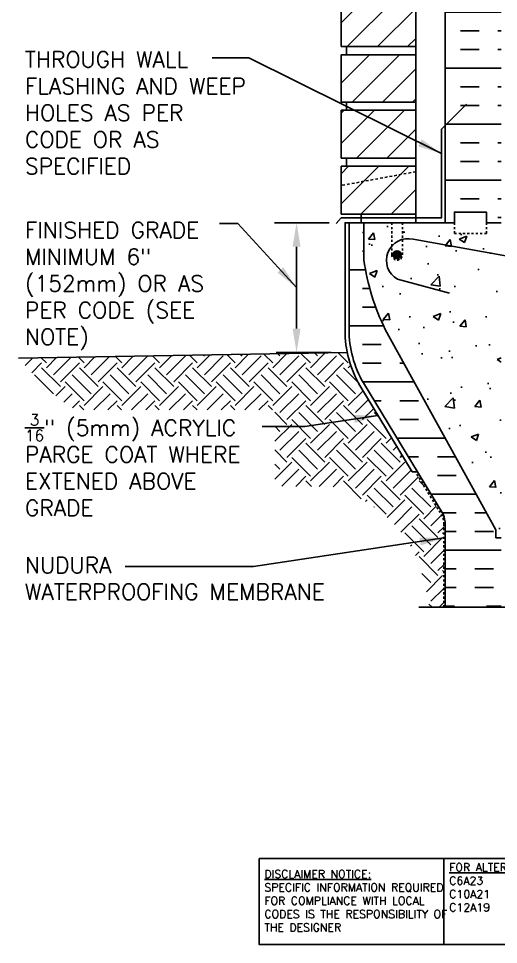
# Model space of a CAD drawing. Header units: inches. Extents: x 26.1 to 78.8, y -14.5 to 56.3.
# Drawn here: x 26.07 to 48.55, y -14.54 to 28.82 of the extents above; entities that cross this region are included whole.
import ezdxf

# ---------------------------------------------------------------- set-up
doc = ezdxf.new("R2010")
doc.units = ezdxf.units.IN
doc.header["$LTSCALE"] = 0.5
doc.header["$MEASUREMENT"] = 0
for name, pattern in [('DASHED2', [0.375, 0.25, -0.125]), ('DASHEDX2', [1.5, 1, -0.5]), ('HIDDEN2', [0.1875, 0.125, -0.0625])]:
    doc.linetypes.add(name, pattern=pattern)
for name, color, linetype in [('HATCH', 12, 'Continuous'), ('Hidden2', 12, 'HIDDEN2'), ('line25', 2, 'Continuous'), ('LINE3', 3, 'Continuous'), ('LINE50', 5, 'Continuous'), ('LINE9', 9, 'Continuous'), ('TEXT', 4, 'Continuous')]:
    doc.layers.add(name, color=color, linetype=linetype)
doc.styles.add('DIM', font='romans.shx', dxfattribs={"width": 0.7})
doc.styles.add('ROMANS', font='romans.shx', dxfattribs={"height": 1.125})
doc.styles.get("Standard").update_dxf_attribs({"font": 'romans.shx', "height": 1.125})
doc.dimstyles.new('ext_12', dxfattribs={"dimscale": 12, "dimtxt": 0.09375, "dimasz": 0.09375, "dimexe": 0.09375, "dimexo": 0.0625, "dimgap": 0.0625, "dimtad": 1, "dimdec": 1, "dimzin": 3, "dimdsep": 46, "dimlunit": 4, "dimtxsty": 'DIM', "dimcen": 0.09, "dimdle": 0.09375, "dimclrt": 4, "dimadec": 0, "dimazin": 0, "dimtfac": 1, "dimtdec": 1, "dimtmove": 2, "dimatfit": 3, "dimfxl": 1, "dimfrac": 2, "dimtolj": 1, "dimtzin": 0, "dimarcsym": 0})

# ---------------------------------------------------------------- blocks, each defined once
blk = doc.blocks.new('A$C3BE81C1F')
at = {"layer": 'LINE3'}
for p, q in [((6.106, 0.764), (-3.267, 2.437)), ((-4.004, 0.572), (-1.571, -0.08)), ((7.335, -7.021), (7.335, -0.712))]:
    blk.add_line(p, q, dxfattribs=at)
for centre, radius, start, end in [((-3.509, 1.454), 1.012, 76.184, 240.6907), ((5.835, -0.712), 1.5, 360, 79.5785)]:
    blk.add_arc(centre, radius, start, end, dxfattribs=at)

msp = doc.modelspace()

# ---------------------------------------------------------------- hatches: boundary and pattern name
at = {"layer": 'HATCH'}
h = msp.add_hatch(dxfattribs=at)
h.set_pattern_fill('ANSI31', color=256, scale=8, style=0)
h.set_pattern_definition([(45, (34.8746, -11.6206), (-0.707107, 0.707107), [])])
h.paths.add_polyline_path([(44.676, 21.904), (41.176, 21.904), (41.176, 19.654), (44.676, 19.654)])
h.paths.add_polyline_path([(44.676, 24.529), (41.176, 24.529), (41.176, 22.279), (44.676, 22.279)])
h.paths.add_polyline_path([(44.676, 27.124), (41.176, 27.124), (41.176, 24.904), (44.676, 24.904)])
h.paths.add_polyline_path([(44.676, 29.749), (41.176, 29.749), (41.176, 27.499), (44.676, 27.499)])
h.paths.add_polyline_path([(44.676, 32.349), (43.051, 32.349), (43.051, 32.374), (41.176, 32.374), (41.176, 30.124), (44.676, 30.124)])
h.paths.add_polyline_path([(44.676, 34.999), (41.176, 34.999), (41.176, 32.749), (44.676, 32.749)])
h.paths.add_polyline_path([(44.676, 37.624), (41.176, 37.624), (41.176, 35.374), (44.676, 35.374)])
h.paths.add_polyline_path([(44.676, 40.249), (41.176, 40.249), (41.176, 37.999), (44.676, 37.999)])
h.paths.add_polyline_path([(44.676, 42.849), (43.051, 42.849), (43.051, 42.874), (41.176, 42.874), (41.176, 40.624), (44.676, 40.624)])
h.paths.add_polyline_path([(44.676, 45.47), (41.176, 45.47), (41.176, 43.249), (44.676, 43.249)])
h.paths.add_polyline_path([(44.676, 48.095), (41.176, 48.095), (41.176, 45.845), (44.676, 45.845)])
h.paths.add_polyline_path([(44.676, 50.72), (41.176, 50.72), (41.176, 48.47), (44.676, 48.47)])
h.paths.add_polyline_path([(44.676, 53.32), (43.051, 53.32), (43.051, 53.345), (41.176, 53.345), (41.176, 51.095), (44.676, 51.095)])
h.paths.add_polyline_path([(44.676, 55.254), (41.176, 55.254), (41.176, 53.72), (44.676, 53.72)])
h = msp.add_hatch(dxfattribs=at)
h.set_pattern_fill('INSUL', color=256, scale=7, style=0)
h.set_pattern_definition([(0, (-2877.4856, -377.7554), (0, 2.625), []), (0, (-2877.4856, -376.8804), (0, 2.625), [0.875, -0.875]), (0, (-2877.4856, -376.0054), (0, 2.625), [0.875, -0.875])])
h.paths.add_polyline_path([(46.051, 19.254), (46.488, 19.254), (46.488, 19.754), (47.988, 19.754), (47.988, 19.254), (48.676, 19.254), (48.676, 37.254), (47.988, 37.254), (47.988, 37.754), (46.488, 37.754), (46.488, 37.254), (46.051, 37.254)])
h = msp.add_hatch(dxfattribs=at)
h.set_pattern_fill('INSUL', color=256, scale=7, style=0)
h.set_pattern_definition([(0, (-2953.8148, -421.328), (0, 2.625), []), (0, (-2953.8148, -420.453), (0, 2.625), [0.875, -0.875]), (0, (-2953.8148, -419.578), (0, 2.625), [0.875, -0.875])])
h.paths.add_polyline_path([(43.251, 14.254, -0.079579), (42.251, 17.504), (42.251, 19.254), (41.551, 19.254), (41.551, 14.254, 0.131652), (42.221, 11.754), (45.959, 5.604, -0.10438), (46.051, 5.129), (46.051, 1.254), (46.488, 1.254), (46.488, 1.754), (47.988, 1.754), (47.988, 1.254), (48.676, 1.254), (48.676, 4.504), (48.426, 4.504), (48.426, 4.879)])
h = msp.add_hatch(dxfattribs=at)
h.set_pattern_fill('AR-CONC', color=256, scale=0.5, style=0)
h.paths.add_polyline_path([(48.426, 4.879), (48.426, 4.504), (48.676, 4.504), (48.676, 17.755), (44.764, 18.454, 0.119457), (44.051, 18.407), (44.051, 17.754, -1), (43.551, 17.754), (43.551, 19.254), (42.251, 19.254), (42.251, 17.504, 0.079579), (43.251, 14.254)])
h.paths.add_polyline_path([(48.676, 19.254), (47.988, 19.254), (47.988, 18.754), (46.488, 18.754), (46.488, 19.254), (46.051, 19.254), (44.051, 19.254), (44.051, 18.407, -0.119457), (44.764, 18.454), (48.676, 17.755)], flags=17)
h = msp.add_hatch(dxfattribs=at)
h.set_pattern_fill('EARTH', color=256, scale=5, angle=45, style=0)
h.set_pattern_definition([(45, (-40.9067, 50.6942), (1e-16, 1.767767), [1.25, -1.25]), (45, (-41.2382, 51.0257), (1e-16, 1.767767), [1.25, -1.25]), (45, (-41.5696, 51.3572), (1e-16, 1.767767), [1.25, -1.25]), (135, (-41.5696, 51.5781), (-1.767767, 2e-16), [1.25, -1.25]), (135, (-41.2382, 51.9096), (-1.767767, 2e-16), [1.25, -1.25]), (135, (-40.9067, 52.241), (-1.767767, 2e-16), [1.25, -1.25])])
edge = h.paths.add_edge_path()
edge.add_line((38.073, 10.491), (38.073, 6.92))
edge.add_line((38.073, 6.92), (41.063, 6.889))
edge.add_line((41.063, 6.889), (41.149, 6.849))
edge.add_line((41.149, 6.849), (41.235, 6.809))
edge.add_line((41.235, 6.809), (41.321, 6.768))
edge.add_line((41.321, 6.768), (41.406, 6.726))
edge.add_line((41.406, 6.726), (41.49, 6.684))
edge.add_line((41.49, 6.684), (41.574, 6.641))
edge.add_line((41.574, 6.641), (41.657, 6.598))
edge.add_line((41.657, 6.598), (41.739, 6.554))
edge.add_line((41.739, 6.554), (41.821, 6.51))
edge.add_line((41.821, 6.51), (41.902, 6.465))
edge.add_line((41.902, 6.465), (41.982, 6.419))
edge.add_line((41.982, 6.419), (42.062, 6.373))
edge.add_line((42.062, 6.373), (42.14, 6.326))
edge.add_line((42.14, 6.326), (42.219, 6.279))
edge.add_line((42.219, 6.279), (42.296, 6.231))
edge.add_line((42.296, 6.231), (42.373, 6.182))
edge.add_line((42.373, 6.182), (42.448, 6.133))
edge.add_line((42.448, 6.133), (42.523, 6.083))
edge.add_line((42.523, 6.083), (42.598, 6.032))
edge.add_line((42.598, 6.032), (42.671, 5.981))
edge.add_line((42.671, 5.981), (42.744, 5.929))
edge.add_line((42.744, 5.929), (42.816, 5.876))
edge.add_line((42.816, 5.876), (42.887, 5.823))
edge.add_line((42.887, 5.823), (42.957, 5.769))
edge.add_line((42.957, 5.769), (43.026, 5.714))
edge.add_line((43.026, 5.714), (43.094, 5.659))
edge.add_line((43.094, 5.659), (43.162, 5.603))
edge.add_line((43.162, 5.603), (43.228, 5.546))
edge.add_line((43.228, 5.546), (43.294, 5.488))
edge.add_line((43.294, 5.488), (43.359, 5.43))
edge.add_line((43.359, 5.43), (43.422, 5.371))
edge.add_line((43.422, 5.371), (43.485, 5.311))
edge.add_line((43.485, 5.311), (43.547, 5.251))
edge.add_line((43.547, 5.251), (43.608, 5.19))
edge.add_line((43.608, 5.19), (43.668, 5.128))
edge.add_line((43.668, 5.128), (43.727, 5.065))
edge.add_line((43.727, 5.065), (43.784, 5.001))
edge.add_line((43.784, 5.001), (43.841, 4.937))
edge.add_line((43.841, 4.937), (43.897, 4.872))
edge.add_line((43.897, 4.872), (43.952, 4.806))
edge.add_line((43.952, 4.806), (44.005, 4.739))
edge.add_line((44.005, 4.739), (44.058, 4.672))
edge.add_line((44.058, 4.672), (44.109, 4.603))
edge.add_line((44.109, 4.603), (44.16, 4.534))
edge.add_line((44.16, 4.534), (44.209, 4.464))
edge.add_line((44.209, 4.464), (44.257, 4.394))
edge.add_line((44.257, 4.394), (44.304, 4.322))
edge.add_line((44.304, 4.322), (44.35, 4.25))
edge.add_line((44.35, 4.25), (44.395, 4.176))
edge.add_line((44.395, 4.176), (44.438, 4.102))
edge.add_line((44.438, 4.102), (44.48, 4.027))
edge.add_line((44.48, 4.027), (44.521, 3.951))
edge.add_line((44.521, 3.951), (44.561, 3.874))
edge.add_line((44.561, 3.874), (44.6, 3.796))
edge.add_line((44.6, 3.796), (44.637, 3.718))
edge.add_line((44.637, 3.718), (44.674, 3.638))
edge.add_line((44.674, 3.638), (44.708, 3.558))
edge.add_line((44.708, 3.558), (44.742, 3.477))
edge.add_line((44.742, 3.477), (44.775, 3.394))
edge.add_line((44.775, 3.394), (44.806, 3.311))
edge.add_line((44.806, 3.311), (44.836, 3.228))
edge.add_line((44.836, 3.228), (44.865, 3.143))
edge.add_line((44.865, 3.143), (44.893, 3.058))
edge.add_line((44.893, 3.058), (44.921, 2.972))
edge.add_line((44.921, 2.972), (44.947, 2.885))
edge.add_line((44.947, 2.885), (44.972, 2.798))
edge.add_line((44.972, 2.798), (44.997, 2.71))
edge.add_line((44.997, 2.71), (45.021, 2.622))
edge.add_line((45.021, 2.622), (45.044, 2.533))
edge.add_line((45.044, 2.533), (45.066, 2.444))
edge.add_line((45.066, 2.444), (45.088, 2.354))
edge.add_line((45.088, 2.354), (45.109, 2.264))
edge.add_line((45.109, 2.264), (45.13, 2.173))
edge.add_line((45.13, 2.173), (45.15, 2.082))
edge.add_line((45.15, 2.082), (45.17, 1.991))
edge.add_line((45.17, 1.991), (45.19, 1.9))
edge.add_line((45.19, 1.9), (45.209, 1.808))
edge.add_line((45.209, 1.808), (45.227, 1.716))
edge.add_line((45.227, 1.716), (45.246, 1.624))
edge.add_line((45.246, 1.624), (45.264, 1.531))
edge.add_line((45.264, 1.531), (45.283, 1.439))
edge.add_line((45.283, 1.439), (45.301, 1.347))
edge.add_line((45.301, 1.347), (45.319, 1.254))
edge.add_line((45.319, 1.254), (45.991, 1.254))
edge.add_line((45.991, 1.254), (45.991, 5.137))
edge.add_arc((45.039, 5.154), 0.952, 358.9548, 381.9741)
edge.add_line((45.922, 5.51), (44.654, 7.596))
edge.add_line((44.654, 7.596), (44.511, 7.596))
edge.add_line((44.511, 7.596), (42.06, 11.629))
edge.add_arc((46.551, 14.224), 5.188, 191.6439, 210.0236, ccw=False)
edge.add_line((41.47, 13.177), (26.07, 12.908))
edge.add_line((26.07, 12.908), (26.132, 12.839))
edge.add_line((26.132, 12.839), (26.195, 12.77))
edge.add_line((26.195, 12.77), (26.257, 12.701))
edge.add_line((26.257, 12.701), (26.32, 12.632))
edge.add_line((26.32, 12.632), (26.382, 12.563))
edge.add_line((26.382, 12.563), (26.445, 12.494))
edge.add_line((26.445, 12.494), (26.508, 12.425))
edge.add_line((26.508, 12.425), (26.571, 12.357))
edge.add_line((26.571, 12.357), (26.634, 12.289))
edge.add_line((26.634, 12.289), (26.697, 12.221))
edge.add_line((26.697, 12.221), (26.76, 12.154))
edge.add_line((26.76, 12.154), (26.824, 12.087))
edge.add_line((26.824, 12.087), (26.887, 12.021))
edge.add_line((26.887, 12.021), (26.951, 11.954))
edge.add_line((26.951, 11.954), (27.016, 11.889))
edge.add_line((27.016, 11.889), (27.08, 11.824))
edge.add_line((27.08, 11.824), (27.145, 11.759))
edge.add_line((27.145, 11.759), (27.21, 11.695))
edge.add_line((27.21, 11.695), (27.276, 11.632))
edge.add_line((27.276, 11.632), (27.342, 11.569))
edge.add_line((27.342, 11.569), (27.408, 11.507))
edge.add_line((27.408, 11.507), (27.475, 11.446))
edge.add_line((27.475, 11.446), (27.542, 11.386))
edge.add_line((27.542, 11.386), (27.609, 11.326))
edge.add_line((27.609, 11.326), (27.677, 11.267))
edge.add_line((27.677, 11.267), (27.745, 11.209))
edge.add_line((27.745, 11.209), (27.814, 11.152))
edge.add_line((27.814, 11.152), (27.883, 11.096))
edge.add_line((27.883, 11.096), (27.953, 11.041))
edge.add_line((27.953, 11.041), (28.024, 10.987))
edge.add_line((28.024, 10.987), (28.095, 10.934))
edge.add_line((28.095, 10.934), (28.166, 10.882))
edge.add_line((28.166, 10.882), (28.238, 10.83))
edge.add_line((28.238, 10.83), (28.31, 10.78))
edge.add_line((28.31, 10.78), (28.383, 10.73))
edge.add_line((28.383, 10.73), (28.456, 10.682))
edge.add_line((28.456, 10.682), (28.53, 10.634))
edge.add_line((28.53, 10.634), (28.604, 10.587))
edge.add_line((28.604, 10.587), (28.679, 10.541))
edge.add_line((28.679, 10.541), (28.754, 10.496))
edge.add_line((28.754, 10.496), (28.762, 10.491))
edge.add_line((28.762, 10.491), (38.073, 10.491))
at = {"layer": 'LINE3'}
msp.add_hatch(color=256, dxfattribs=at).paths.add_polyline_path([(43.613, 17.754, 1), (43.988, 17.754, 1)])

# ---------------------------------------------------------------- linework, layer by layer
at = {"layer": 'Hidden2', "color": 9}
for p, q in [((42.251, 19.254), (43.551, 19.254)), ((44.051, 19.254), (46.051, 19.254))]:
    msp.add_line(p, q, dxfattribs=at)
at = {"layer": 'Hidden2'}
for p, q in [((42.251, 19.254), (43.551, 19.254)), ((43.551, 19.254), (43.551, 17.754)), ((44.051, 19.254), (46.051, 19.254)), ((44.051, 17.754), (44.051, 19.254))]:
    msp.add_line(p, q, dxfattribs=at)
msp.add_arc((43.801, 17.754), 0.25, 180, 0, dxfattribs=at)
at = {"layer": 'line25'}
for p, q in [((44.676, 42.874), (44.676, 19.279)), ((41.176, 27.499), (41.176, 29.749)), ((44.676, 27.499), (41.176, 27.499)), ((41.426, 27.124), (41.426, 27.499)), ((44.676, 27.124), (41.176, 27.124)), ((41.176, 24.904), (41.176, 27.124)), ((44.676, 24.904), (41.176, 24.904)), ((41.426, 24.529), (41.426, 24.904)), ((44.676, 24.529), (41.176, 24.529)), ((41.176, 22.279), (41.176, 24.529)), ((44.676, 22.279), (41.176, 22.279)), ((41.426, 21.904), (41.426, 22.279)), ((44.676, 21.904), (41.176, 21.904)), ((41.176, 19.654), (41.176, 21.904)), ((44.676, 19.654), (41.176, 19.654)), ((42.126, 19.654), (42.126, 19.279)), ((42.251, 19.254), (42.251, 17.504)), ((48.426, 4.879), (43.251, 14.254)), ((48.426, 4.504), (48.426, 4.879)), ((48.676, 4.504), (48.426, 4.504))]:
    msp.add_line(p, q, dxfattribs=at)
msp.add_arc((52.896, 19.001), 10.75, 188.0028, 206.2026, dxfattribs=at)
at = {"layer": 'LINE3'}
msp.add_circle((43.801, 17.754), 0.188, dxfattribs=at)
at = {"layer": 'LINE50'}
for p, q in [((46.051, 19.254), (46.051, 37.254)), ((26.07, 12.908), (41.47, 13.177))]:
    msp.add_line(p, q, dxfattribs=at)
for points in [[(48.676, 19.254), (47.988, 19.254), (47.988, 19.754), (46.488, 19.754), (46.488, 19.254), (46.051, 19.254)], [(46.051, 19.254), (46.488, 19.254), (46.488, 19.754), (47.988, 19.754), (47.988, 19.254), (48.676, 19.254)], [(46.051, 19.254), (46.488, 19.254), (46.488, 19.754), (47.988, 19.754), (47.988, 19.254), (48.676, 19.254)]]:
    msp.add_lwpolyline(points, dxfattribs=at)
msp.add_lwpolyline([(46.051, 1.254), (46.051, 5.129, 0.10438), (45.959, 5.604), (42.221, 11.754, -0.131652), (41.551, 14.254), (41.551, 19.254), (42.251, 19.254)], format="xyb", dxfattribs=at)
at = {"layer": 'LINE9'}
for p, q in [((45.877, 23.629), (47.051, 24.803)), ((44.511, 7.596), (44.73, 7.596)), ((44.813, 1.254), (51.68, 1.254))]:
    msp.add_line(p, q, dxfattribs=at)
at = {"layer": 'LINE9', "linetype": 'DASHED2'}
msp.add_line((44.676, 21.645), (41.176, 20.997), dxfattribs=at)
at = {"layer": 'LINE9'}
msp.add_lwpolyline([(45.877, 23.629), (45.877, 19.479), (41.189, 19.479), (40.951, 19.22)], dxfattribs=at)
msp.add_lwpolyline([(44.511, 7.596), (42.06, 11.629, -0.131757), (41.363, 14.224), (41.363, 19.254), (46.051, 19.254)], format="xyb", dxfattribs=at)
at = {"layer": 'LINE9', "linetype": 'DASHED2', "ltscale": 0.15}
msp.add_lwpolyline([(47.988, 19.254), (47.988, 19.254), (47.988, 18.754), (46.488, 18.754), (46.488, 19.254), (46.488, 19.254)], dxfattribs=at)
at = {"layer": 'LINE9', "color": 8, "linetype": 'DASHED2', "ltscale": 0.15}
msp.add_lwpolyline([(46.488, 19.254), (46.488, 19.254), (46.488, 18.754), (47.988, 18.754), (47.988, 19.254), (47.988, 19.254)], dxfattribs=at)
at = {"layer": 'LINE9', "linetype": 'DASHEDX2', "ltscale": 0.1}
msp.add_lwpolyline([(45.991, 1.254), (45.991, 5.137, 0.10078), (45.922, 5.51), (44.654, 7.596)], format="xyb", dxfattribs=at)
at = {"layer": 'TEXT'}
for p, q in [((40.613, 19.254), (38.054, 19.254)), ((39.093, 18.129), (39.093, 14.302)), ((40.72, 13.177), (38.134, 13.177))]:
    msp.add_line(p, q, dxfattribs=at)
msp.add_lwpolyline([(37.34, -10.512), (45.996, -10.512), (45.996, -14.537), (37.34, -14.537)], close=True, dxfattribs=at)
msp.add_lwpolyline([(45.996, -10.512), (57.769, -10.512), (57.769, -14.537), (45.996, -14.537)], dxfattribs=at)
for points in [[(38.905, 18.129), (39.28, 18.129), (39.093, 19.254)], [(38.905, 14.302), (39.28, 14.302), (39.093, 13.177)]]:
    msp.add_solid(points, dxfattribs=at)

# ---------------------------------------------------------------- block references
at = {"layer": 'TEXT', "linetype": 'Continuous'}
msp.add_blockref('A$C3BE81C1F', (47.822, 16.042), dxfattribs=at)

# ---------------------------------------------------------------- texts
at = {"layer": 'TEXT', "char_height": 0.75, "attachment_point": 4, "style": 'ROMANS'}
for s, insert, width in [('THROUGH WALL FLASHING AND WEEP HOLES AS PER CODE OR AS SPECIFIED', (26.372, 24.402), 11.43486), ('FINISHED GRADE MINIMUM 6" (152mm) OR AS PER CODE (SEE NOTE)', (26.372, 16.288), 10.75183), ('\\A1;{\\H0.7x;\\S3/16;}" (5mm) ACRYLIC PARGE COAT WHERE EXTENED ABOVE GRADE', (26.372, 7.907), 11.43486), ('NUDURA \\PWATERPROOFING MEMBRANE ', (26.372, 2.6), 16.25496)]:
    msp.add_mtext(s, dxfattribs=dict(at, insert=insert, width=width))
at = {"layer": 'TEXT', "char_height": 0.375, "attachment_point": 4}
for s, insert, width in [('{\\LFOR ALTERNATE CORE THICKNESS SEE:\\P}C6A23\\PC10A21\\PC12A19', (46.246, -11.862), 15.5553), ('{\\LDISCLAIMER NOTICE:}\\PSPECIFIC INFORMATION REQUIRED FOR COMPLIANCE WITH LOCAL CODES IS THE RESPONSIBILITY OF THE DESIGNER', (37.585, -12.489), 9.3349)]:
    msp.add_mtext(s, dxfattribs=dict(at, insert=insert, width=width))

# ---------------------------------------------------------------- leaders
at = {"layer": 'TEXT'}
for points in [[(45.877, 22.496), (36.862, 26.969), (35.142, 26.969)], [(39.093, 16.216), (36.35, 19.224), (35.49, 19.224)]]:
    msp.add_leader(points, dimstyle='ext_12', dxfattribs=at)
for points in [[(42.905, 10.237), (39.485, 9.712), (37.489, 9.712)], [(45.991, 4.496), (37.084, 3.165), (31.07, 3.165)]]:
    msp.add_leader(points, dimstyle='ext_12', override={"dimgap": 0.0625, "dimtad": 0}, dxfattribs=at)

doc.saveas('drawing.dxf')
